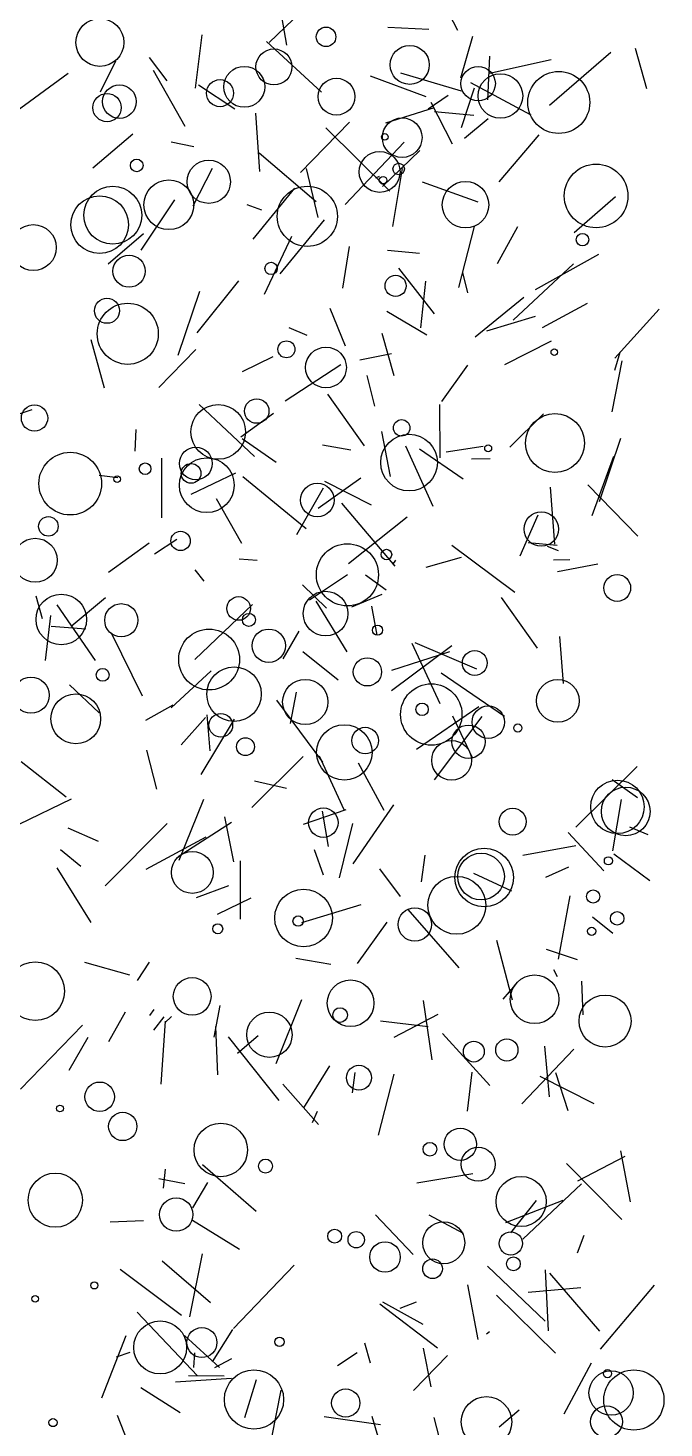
# Model space of a CAD drawing. Header units: millimetres. Extents: x -15 to 2017, y -16 to 2019.
# Drawn here: x 1810.2 to 2008.2, y 1297.8 to 1733.7 of the extents above; entities that cross this region are included whole.
import ezdxf

# ---------------------------------------------------------------- set-up
doc = ezdxf.new("R2010")
doc.units = ezdxf.units.MM

msp = doc.modelspace()

# ---------------------------------------------------------------- linework, layer by layer
at = {"color": 239}
msp.add_line((1935.55, 1749.24), (1943.95, 1733), dxfattribs=at)
at = {"color": 231}
msp.add_line((1890.77, 1728.33), (1887.5, 1746.84), dxfattribs=at)
at = {"color": 80}
for p, q in [((1885.31, 1729.17), (1895.21, 1738.7)), ((1900.54, 1674.71), (1896.88, 1689.97)), ((1920.23, 1608.04), (1922.9, 1594.06)), ((1865.58, 1481.72), (1846.92, 1471.67)), ((1982.5, 1436.97), (1982.94, 1426.4))]:
    msp.add_line(p, q, dxfattribs=at)
at = {"color": 190}
for p, q in [((1862.32, 1714.97), (1864.43, 1731.53)), ((1915.72, 1625.53), (1918.03, 1615.94)), ((1958.96, 1361.76), (1976.83, 1368.74))]:
    msp.add_line(p, q, dxfattribs=at)
at = {"color": 19}
for p, q in [((1935.02, 1733.26), (1922.22, 1733.89)), ((1960.82, 1464.9), (1948.95, 1470.47))]:
    msp.add_line(p, q, dxfattribs=at)
at = {"color": 16}
msp.add_line((1944.92, 1718.18), (1948.65, 1731.16), dxfattribs=at)
at = {"color": 106}
for p, q in [((1901.57, 1713.68), (1884.43, 1729.51)), ((1978.87, 1463.46), (1975.29, 1443.76))]:
    msp.add_line(p, q, dxfattribs=at)
at = {"color": 65}
for p, q in [((1991.69, 1726.08), (1972.56, 1709.57)), ((1994.64, 1605.85), (1988.05, 1586.16))]:
    msp.add_line(p, q, dxfattribs=at)
at = {"color": 178}
for p, q in [((1999.27, 1727.4), (2002.76, 1714.81)), ((1938.56, 1599.87), (1938.37, 1616.5))]:
    msp.add_line(p, q, dxfattribs=at)
at = {"color": 54}
for p, q in [((1832.76, 1713.77), (1837.54, 1723.46)), ((1860.99, 1588.52), (1874.88, 1595.17)), ((1949.97, 1534.1), (1930.75, 1542.27))]:
    msp.add_line(p, q, dxfattribs=at)
at = {"color": 96}
for p, q in [((1847.96, 1724.53), (1853.46, 1717.28)), ((1874.16, 1328.79), (1893.04, 1348.53))]:
    msp.add_line(p, q, dxfattribs=at)
at = {"color": 83}
for p, q in [((1953.86, 1724.94), (1953.25, 1711.37)), ((1985.79, 1581.94), (1992.55, 1600.4)), ((1972.8, 1590.69), (1974.15, 1573))]:
    msp.add_line(p, q, dxfattribs=at)
at = {"color": 118}
for p, q in [((1973.1, 1723.78), (1953.92, 1719.48)), ((1899.93, 1679.59), (1882.12, 1694.77)), ((1876.05, 1353.43), (1861.36, 1362.42))]:
    msp.add_line(p, q, dxfattribs=at)
at = {"color": 23}
for p, q in [((1804.8, 1706.59), (1822.72, 1719.62)), ((1934.82, 1708.54), (1941.05, 1712.74)), ((1876.46, 1606.41), (1886.63, 1613.74))]:
    msp.add_line(p, q, dxfattribs=at)
at = {"color": 250}
for p, q in [((1849.11, 1720.51), (1859.02, 1703.15)), ((1904.14, 1646.46), (1908.96, 1634.73)), ((1887.44, 1411.29), (1895.45, 1431.19))]:
    msp.add_line(p, q, dxfattribs=at)
at = {"color": 151}
msp.add_line((1916.67, 1718.76), (1934.01, 1712.37), dxfattribs=at)
at = {"color": 170}
for p, q in [((1926.19, 1719.7), (1945.01, 1714.13)), ((1799.37, 1610.86), (1811.47, 1614.86)), ((1919.66, 1471.92), (1926.02, 1463.27))]:
    msp.add_line(p, q, dxfattribs=at)
at = {"color": 162}
msp.add_line((1874.57, 1708.38), (1863.3, 1715.9), dxfattribs=at)
at = {"color": 78}
msp.add_line((1945.18, 1702.7), (1949.16, 1715.01), dxfattribs=at)
at = {"color": 107}
msp.add_line((1947.92, 1716.67), (1966.72, 1706.7), dxfattribs=at)
at = {"color": 126}
msp.add_line((1921.63, 1704.14), (1936.76, 1708.92), dxfattribs=at)
at = {"color": 192}
for p, q in [((1935.58, 1710.64), (1942.24, 1697.61)), ((1984.28, 1647.93), (1970.24, 1640.36))]:
    msp.add_line(p, q, dxfattribs=at)
at = {"color": 135}
for p, q in [((1881.02, 1707.22), (1882.29, 1689.01)), ((1907.81, 1585.73), (1924.38, 1566.1)), ((1847.94, 1442.82), (1844.21, 1437.16))]:
    msp.add_line(p, q, dxfattribs=at)
at = {"color": 86}
for p, q in [((1895.02, 1688.65), (1910.26, 1704.34)), ((1918.45, 1687.08), (1919.64, 1687.55))]:
    msp.add_line(p, q, dxfattribs=at)
at = {"color": 175}
for p, q in [((1936.77, 1707.73), (1948.95, 1706.55)), ((1923.34, 1632.25), (1913.54, 1630.31)), ((1963.99, 1398.74), (1980.13, 1415.73))]:
    msp.add_line(p, q, dxfattribs=at)
at = {"color": 145}
msp.add_line((1953.49, 1705.43), (1946.13, 1699.28), dxfattribs=at)
at = {"color": 246}
msp.add_line((1842.85, 1700.64), (1830.4, 1690.06), dxfattribs=at)
at = {"color": 191}
for p, q in [((1902.94, 1702.63), (1922.83, 1682.88)), ((1957.52, 1556.37), (1968.75, 1540.63)), ((1852.53, 1425.82), (1849.26, 1421.66))]:
    msp.add_line(p, q, dxfattribs=at)
at = {"color": 101}
for p, q in [((1956.9, 1685.8), (1969.3, 1700.41)), ((1931.08, 1336.99), (1925.92, 1335.06))]:
    msp.add_line(p, q, dxfattribs=at)
at = {"color": 208}
for p, q in [((1861.83, 1696.65), (1854.72, 1698.16)), ((1947.03, 1628.72), (1938.98, 1617.45)), ((1873.52, 1486.37), (1856.94, 1475.67))]:
    msp.add_line(p, q, dxfattribs=at)
at = {"color": 127}
msp.add_line((1908.91, 1678.78), (1927.26, 1698.17), dxfattribs=at)
at = {"color": 3}
for p, q in [((1932.22, 1695.51), (1920.53, 1684.3)), ((1847.06, 1508.86), (1850.2, 1496.66))]:
    msp.add_line(p, q, dxfattribs=at)
at = {"color": 36}
for p, q in [((1861.65, 1678.35), (1867.65, 1690.01)), ((1975.65, 1544.2), (1976.86, 1529.65))]:
    msp.add_line(p, q, dxfattribs=at)
at = {"color": 196}
for p, q in [((1923.82, 1671.92), (1926.83, 1689.95)), ((1978.46, 1472.44), (1971.26, 1469.23))]:
    msp.add_line(p, q, dxfattribs=at)
at = {"color": 121}
msp.add_line((1893.16, 1683.8), (1880.21, 1667.9), dxfattribs=at)
at = {"color": 130}
for p, q in [((1932.87, 1685.75), (1950.23, 1679.6)), ((1833.2, 1307.25), (1840.72, 1326.64)), ((1888.89, 1309.57), (1886, 1294.87))]:
    msp.add_line(p, q, dxfattribs=at)
at = {"color": 233}
msp.add_line((1845.41, 1664.47), (1855.86, 1680.2), dxfattribs=at)
at = {"color": 95}
for p, q in [((1878.33, 1678.75), (1882.93, 1677.06)), ((1902.35, 1301.44), (1919.95, 1298.85))]:
    msp.add_line(p, q, dxfattribs=at)
at = {"color": 9}
for p, q in [((1980.24, 1670.06), (1993.09, 1681.22)), ((1992.27, 1451.81), (1985.9, 1456.81))]:
    msp.add_line(p, q, dxfattribs=at)
at = {"color": 213}
msp.add_line((1902.44, 1673.95), (1888.59, 1657.2), dxfattribs=at)
at = {"color": 229}
msp.add_line((1846.18, 1669.6), (1835.1, 1660.19), dxfattribs=at)
at = {"color": 215}
msp.add_line((1949.06, 1671.89), (1944.27, 1652.89), dxfattribs=at)
at = {"color": 210}
for p, q in [((1956.39, 1660.39), (1962.69, 1671.89)), ((1980.73, 1484.86), (1999.84, 1503.73)), ((1982.33, 1341.47), (1965.91, 1340.02))]:
    msp.add_line(p, q, dxfattribs=at)
at = {"color": 35}
for p, q in [((1883.85, 1650.79), (1892.32, 1668.92)), ((1907.56, 1628.81), (1890.21, 1617.52)), ((1914.98, 1324.37), (1916.74, 1318.07))]:
    msp.add_line(p, q, dxfattribs=at)
at = {"color": 222}
for p, q in [((1910.17, 1665.61), (1908.11, 1652.73)), ((1864.87, 1493.46), (1857.16, 1474.45)), ((1934.77, 1422.72), (1919.98, 1424.45)), ((1837.7, 1320.01), (1842, 1321.42)), ((1917.26, 1301.48), (1920.11, 1291.59))]:
    msp.add_line(p, q, dxfattribs=at)
at = {"color": 169}
for p, q in [((1932.07, 1663.46), (1922.09, 1664.38)), ((1913.83, 1593.53), (1900.48, 1584.08))]:
    msp.add_line(p, q, dxfattribs=at)
at = {"color": 193}
for p, q in [((1968.17, 1652.26), (1987.88, 1663.25)), ((1887.43, 1598.37), (1876.84, 1605.75))]:
    msp.add_line(p, q, dxfattribs=at)
at = {"color": 30}
msp.add_line((1925.58, 1658.92), (1936.61, 1644.69), dxfattribs=at)
at = {"color": 47}
for p, q in [((1947.15, 1651.19), (1945.53, 1657.54)), ((1890.69, 1496.88), (1880.68, 1499.18)), ((1852.87, 1378.38), (1852.32, 1372.45))]:
    msp.add_line(p, q, dxfattribs=at)
at = {"color": 62}
for p, q in [((1961.21, 1642.72), (1980.06, 1660.22)), ((1844.69, 1284.83), (1838.07, 1301.71))]:
    msp.add_line(p, q, dxfattribs=at)
at = {"color": 221}
msp.add_line((1862.9, 1638.76), (1875.79, 1655), dxfattribs=at)
at = {"color": 77}
msp.add_line((1932.46, 1640.32), (1934.04, 1654.88), dxfattribs=at)
at = {"color": 6}
for p, q in [((1863.54, 1651.64), (1856.83, 1631.72)), ((1861.87, 1316.68), (1862.18, 1321.18))]:
    msp.add_line(p, q, dxfattribs=at)
at = {"color": 122}
msp.add_line((1949.36, 1637.58), (1964.56, 1649.93), dxfattribs=at)
at = {"color": 197}
msp.add_line((1934.33, 1638.1), (1921.92, 1645.43), dxfattribs=at)
at = {"color": 164}
for p, q in [((1968.1, 1643.89), (1952.96, 1639.27)), ((1893.59, 1444.04), (1904.44, 1442.21))]:
    msp.add_line(p, q, dxfattribs=at)
at = {"color": 181}
for p, q in [((1992.89, 1630.92), (2006.72, 1646.18)), ((1909.99, 1566.99), (1928.26, 1581.46))]:
    msp.add_line(p, q, dxfattribs=at)
at = {"color": 52}
msp.add_line((1891.43, 1640.46), (1897.04, 1638.02), dxfattribs=at)
at = {"color": 137}
msp.add_line((1829.77, 1636.73), (1833.9, 1621.61), dxfattribs=at)
at = {"color": 39}
msp.add_line((1924.18, 1625.4), (1920.44, 1638.62), dxfattribs=at)
at = {"color": 60}
for p, q in [((1958.65, 1628.93), (1973.2, 1636.27)), ((1940.39, 1601.68), (1951.85, 1603.45)), ((1978.32, 1396.57), (1974.49, 1408.34)), ((1983.26, 1357.78), (1981.17, 1352.2))]:
    msp.add_line(p, q, dxfattribs=at)
at = {"color": 53}
msp.add_line((1850.88, 1621.77), (1862.48, 1633.56), dxfattribs=at)
at = {"color": 73}
for p, q in [((1876.99, 1626.79), (1886.52, 1631.45)), ((1981.25, 1443.52), (1971.58, 1446.79)), ((1835.35, 1418.19), (1840.58, 1427.33))]:
    msp.add_line(p, q, dxfattribs=at)
at = {"color": 124}
for p, q in [((1992.91, 1627.15), (1994.58, 1632.74)), ((1860.55, 1332.47), (1864.49, 1352))]:
    msp.add_line(p, q, dxfattribs=at)
at = {"color": 203}
msp.add_line((1992.02, 1614.18), (1995.23, 1630.08), dxfattribs=at)
at = {"color": 129}
for p, q in [((1914.96, 1603.55), (1903.58, 1619.69)), ((1984.51, 1591.44), (2000.01, 1575.45)), ((1893.91, 1575.99), (1902.22, 1590.49))]:
    msp.add_line(p, q, dxfattribs=at)
at = {"color": 179}
for p, q in [((1880.75, 1600.25), (1863.44, 1616.44)), ((1847.95, 1573.28), (1835.29, 1564.19)), ((1920.31, 1557.33), (1910.94, 1553.34))]:
    msp.add_line(p, q, dxfattribs=at)
at = {"color": 146}
for p, q in [((1970.64, 1613.55), (1960.22, 1603.18)), ((1977.15, 1302.25), (1985.58, 1318.14))]:
    msp.add_line(p, q, dxfattribs=at)
at = {"color": 103}
for p, q in [((1843.56, 1601.94), (1843.89, 1608.69)), ((1929.69, 1542.21), (1938.36, 1523.41)), ((1857.83, 1510.53), (1865.42, 1519.05))]:
    msp.add_line(p, q, dxfattribs=at)
at = {"color": 67}
msp.add_line((1851.78, 1599.71), (1851.8, 1581.22), dxfattribs=at)
at = {"color": 172}
msp.add_line((1901.93, 1603.94), (1910.69, 1602.38), dxfattribs=at)
at = {"color": 128}
for p, q in [((1936.31, 1584.68), (1927.84, 1603.46)), ((1973.77, 1440.59), (1974.91, 1438.43))]:
    msp.add_line(p, q, dxfattribs=at)
at = {"color": 66}
msp.add_line((1945.72, 1593.21), (1932.05, 1602.53), dxfattribs=at)
at = {"color": 144}
for p, q in [((1948.22, 1599.54), (1954.11, 1599.65)), ((1875.42, 1414.52), (1881.89, 1420.06)), ((1844.17, 1333.91), (1862.95, 1314.1))]:
    msp.add_line(p, q, dxfattribs=at)
at = {"color": 161}
msp.add_line((1832.33, 1594.51), (1838.15, 1593.77), dxfattribs=at)
at = {"color": 138}
for p, q in [((1896.75, 1577.74), (1877.05, 1593.99)), ((1918.86, 1544.69), (1917.22, 1553.73))]:
    msp.add_line(p, q, dxfattribs=at)
at = {"color": 20}
for p, q in [((1902.48, 1592.61), (1917.02, 1585.26)), ((1952.95, 1327.08), (1953.89, 1327.85))]:
    msp.add_line(p, q, dxfattribs=at)
at = {"color": 14}
msp.add_line((1868.75, 1587.18), (1876.64, 1573.25), dxfattribs=at)
at = {"color": 198}
for p, q in [((1968.93, 1582.05), (1963.29, 1569.22)), ((1975.4, 1570.86), (1971.92, 1572.28))]:
    msp.add_line(p, q, dxfattribs=at)
at = {"color": 205}
for p, q in [((1856.48, 1574.45), (1849.6, 1569.85)), ((1896.07, 1397.49), (1904.13, 1410.57))]:
    msp.add_line(p, q, dxfattribs=at)
at = {"color": 50}
msp.add_line((1961.76, 1557.98), (1942.15, 1572.57), dxfattribs=at)
at = {"color": 41}
for p, q in [((1974.92, 1572.59), (1965.89, 1573.43)), ((1872.6, 1466.61), (1862.53, 1462.87))]:
    msp.add_line(p, q, dxfattribs=at)
at = {"color": 75}
for p, q in [((1865.04, 1561.44), (1862.21, 1564.95)), ((1956.07, 1449.73), (1960.98, 1431.1))]:
    msp.add_line(p, q, dxfattribs=at)
at = {"color": 249}
msp.add_line((1881.49, 1567.93), (1875.94, 1568.35), dxfattribs=at)
at = {"color": 143}
msp.add_line((1924.61, 1568.02), (1923.65, 1566.65), dxfattribs=at)
at = {"color": 185}
for p, q in [((1934.14, 1565.81), (1945.19, 1568.91)), ((1873.57, 1319.38), (1868.3, 1316.5))]:
    msp.add_line(p, q, dxfattribs=at)
at = {"color": 18}
for p, q in [((1973.85, 1568.12), (1978.88, 1568.19)), ((1855.26, 1522.85), (1846.81, 1518.08))]:
    msp.add_line(p, q, dxfattribs=at)
at = {"color": 156}
msp.add_line((1975.08, 1564.47), (1987.59, 1566.82), dxfattribs=at)
at = {"color": 247}
for p, q in [((1909.62, 1563.46), (1897.78, 1555.56)), ((1942.19, 1541.3), (1923.33, 1527.36)), ((1992.04, 1499.74), (1999.93, 1494.14))]:
    msp.add_line(p, q, dxfattribs=at)
at = {"color": 102}
msp.add_line((1921.72, 1558.62), (1915.24, 1563.35), dxfattribs=at)
at = {"color": 212}
for p, q in [((1812.58, 1556.86), (1814.64, 1549.84)), ((1971.01, 1416.71), (1972.42, 1400.9))]:
    msp.add_line(p, q, dxfattribs=at)
at = {"color": 160}
msp.add_line((1823.67, 1547.5), (1834.31, 1556.37), dxfattribs=at)
at = {"color": 189}
for p, q in [((1903.09, 1553.02), (1895.66, 1560.3)), ((1911.42, 1473.42), (1924.14, 1491.83))]:
    msp.add_line(p, q, dxfattribs=at)
at = {"color": 157}
msp.add_line((1831.18, 1536.77), (1819.25, 1554.13), dxfattribs=at)
at = {"color": 40}
for p, q in [((1862.14, 1537.04), (1880.05, 1554.15)), ((1951.46, 1519.31), (1936.61, 1499.62))]:
    msp.add_line(p, q, dxfattribs=at)
at = {"color": 240}
msp.add_line((1909.55, 1539.42), (1899.86, 1555.23), dxfattribs=at)
at = {"color": 149}
msp.add_line((1815.6, 1536.76), (1817.31, 1550.82), dxfattribs=at)
at = {"color": 155}
msp.add_line((1828.17, 1546.55), (1817.41, 1547.39), dxfattribs=at)
at = {"color": 182}
msp.add_line((1845.79, 1525.61), (1836.14, 1545.31), dxfattribs=at)
at = {"color": 56}
for p, q in [((1894.54, 1545.93), (1889.56, 1537.27)), ((1933.25, 1330.08), (1920.64, 1336.95))]:
    msp.add_line(p, q, dxfattribs=at)
at = {"color": 218}
msp.add_line((1895.73, 1539.52), (1906.75, 1530.78), dxfattribs=at)
at = {"color": 117}
msp.add_line((1941.45, 1539.5), (1923.34, 1533.62), dxfattribs=at)
at = {"color": 82}
msp.add_line((1867.23, 1533.58), (1854.79, 1522), dxfattribs=at)
at = {"color": 88}
for p, q in [((1938.84, 1532.97), (1958.53, 1519.46)), ((1858.93, 1326.65), (1869.86, 1316.68))]:
    msp.add_line(p, q, dxfattribs=at)
at = {"color": 34}
for p, q in [((1832.36, 1520.51), (1823.14, 1529.14)), ((1857.93, 1332.82), (1838.88, 1347.12))]:
    msp.add_line(p, q, dxfattribs=at)
at = {"color": 204}
for p, q in [((1891.94, 1517.11), (1893.82, 1526.9)), ((1994.66, 1384.11), (1997.64, 1368.26))]:
    msp.add_line(p, q, dxfattribs=at)
at = {"color": 115}
for p, q in [((1901.94, 1505.12), (1887.62, 1524.4)), ((1846.15, 1362.35), (1835.82, 1361.9)), ((1953.25, 1348.18), (1971.16, 1331.08))]:
    msp.add_line(p, q, dxfattribs=at)
at = {"color": 104}
for p, q in [((1931.1, 1509.12), (1950.54, 1522.42)), ((1867.66, 1318.46), (1873.91, 1328.52))]:
    msp.add_line(p, q, dxfattribs=at)
at = {"color": 152}
msp.add_line((1864.1, 1501.3), (1874.53, 1518.49), dxfattribs=at)
at = {"color": 154}
msp.add_line((1866.86, 1508.62), (1866.02, 1519.85), dxfattribs=at)
at = {"color": 68}
msp.add_line((1942.4, 1519.5), (1948.46, 1506.53), dxfattribs=at)
at = {"color": 133}
msp.add_line((1808.01, 1505.37), (1822.06, 1494.28), dxfattribs=at)
at = {"color": 140}
for p, q in [((1895.84, 1506.84), (1879.86, 1491)), ((1822.97, 1409.26), (1828.88, 1419.46))]:
    msp.add_line(p, q, dxfattribs=at)
at = {"color": 31}
msp.add_line((1900.79, 1507.1), (1908.48, 1490.36), dxfattribs=at)
at = {"color": 158}
for p, q in [((1921.07, 1490.09), (1913.12, 1504.78)), ((1937.82, 1426.54), (1924.09, 1419.34))]:
    msp.add_line(p, q, dxfattribs=at)
at = {"color": 15}
msp.add_line((1807.4, 1485.81), (1823.7, 1493.71), dxfattribs=at)
at = {"color": 163}
msp.add_line((1994.85, 1493.53), (1992.21, 1477.47), dxfattribs=at)
at = {"color": 105}
msp.add_line((1871.37, 1488.09), (1874.2, 1474.09), dxfattribs=at)
at = {"color": 174}
msp.add_line((1909.14, 1490.23), (1895.84, 1485.68), dxfattribs=at)
at = {"color": 70}
for p, q in [((1901.8, 1489.89), (1903.69, 1478.88)), ((1864.51, 1379.85), (1881.2, 1365.28))]:
    msp.add_line(p, q, dxfattribs=at)
at = {"color": 87}
for p, q in [((1822.6, 1484.64), (1832.04, 1480.55)), ((1939.25, 1420.64), (1953.95, 1404.43))]:
    msp.add_line(p, q, dxfattribs=at)
at = {"color": 61}
for p, q in [((1853.56, 1485.99), (1834.21, 1466.64)), ((1931.26, 1374.14), (1948.71, 1377.04))]:
    msp.add_line(p, q, dxfattribs=at)
at = {"color": 49}
msp.add_line((1911.2, 1486.06), (1907.05, 1469.1), dxfattribs=at)
at = {"color": 57}
msp.add_line((1989.44, 1471.26), (1978.41, 1483.18), dxfattribs=at)
at = {"color": 237}
msp.add_line((1997.49, 1485), (2003.12, 1482.64), dxfattribs=at)
at = {"color": 45}
msp.add_line((1820.26, 1477.93), (1826.63, 1472.73), dxfattribs=at)
at = {"color": 10}
msp.add_line((1899.33, 1477.94), (1902.07, 1470.03), dxfattribs=at)
at = {"color": 58}
for p, q in [((1980.8, 1479.05), (1964.22, 1476.05)), ((1941.04, 1284.29), (1936.6, 1301.05))]:
    msp.add_line(p, q, dxfattribs=at)
at = {"color": 194}
msp.add_line((1876.29, 1474.35), (1876.22, 1456.18), dxfattribs=at)
at = {"color": 166}
msp.add_line((1933.79, 1476.17), (1932.55, 1467.81), dxfattribs=at)
at = {"color": 100}
msp.add_line((1992.57, 1476.53), (2003.84, 1468.23), dxfattribs=at)
at = {"color": 112}
msp.add_line((1829.87, 1455.23), (1819.29, 1472.19), dxfattribs=at)
at = {"color": 211}
msp.add_line((1879.54, 1462.77), (1869.09, 1457.64), dxfattribs=at)
at = {"color": 46}
msp.add_line((1895.41, 1455.15), (1913.88, 1460.82), dxfattribs=at)
at = {"color": 217}
msp.add_line((1928.47, 1459.26), (1944.36, 1441.07), dxfattribs=at)
at = {"color": 200}
msp.add_line((1921.89, 1455.31), (1912.71, 1442.38), dxfattribs=at)
at = {"color": 188}
for p, q in [((1841.9, 1438.82), (1827.87, 1442.77)), ((1982.52, 1373.85), (1964.22, 1356.61))]:
    msp.add_line(p, q, dxfattribs=at)
at = {"color": 139}
msp.add_line((1958.1, 1431.28), (1962.08, 1435.88), dxfattribs=at)
at = {"color": 251}
msp.add_line((1933.18, 1430.92), (1935.95, 1412.42), dxfattribs=at)
at = {"color": 234}
msp.add_line((1848.11, 1426.23), (1849.46, 1428.12), dxfattribs=at)
at = {"color": 242}
for p, q in [((1852.83, 1423.91), (1854.86, 1425.88)), ((1988.44, 1322.35), (2005.26, 1342.31))]:
    msp.add_line(p, q, dxfattribs=at)
at = {"color": 207}
msp.add_line((1869.92, 1429.31), (1868.05, 1419.52), dxfattribs=at)
at = {"color": 33}
for p, q in [((1807.86, 1403.33), (1827.13, 1423.25)), ((1912.63, 1321.23), (1906.53, 1317.15))]:
    msp.add_line(p, q, dxfattribs=at)
at = {"color": 93}
msp.add_line((1851.64, 1404.91), (1853.01, 1424.51), dxfattribs=at)
at = {"color": 22}
msp.add_line((1868.59, 1422.8), (1869.22, 1407.79), dxfattribs=at)
at = {"color": 8}
msp.add_line((1888.42, 1399.82), (1872.64, 1419.55), dxfattribs=at)
at = {"color": 109}
msp.add_line((1911.92, 1408.47), (1911.13, 1402.15), dxfattribs=at)
at = {"color": 248}
msp.add_line((1924.1, 1407.93), (1919.2, 1388.98), dxfattribs=at)
at = {"color": 11}
for p, q in [((1948.4, 1408.61), (1946.94, 1396.43)), ((1845.33, 1310.43), (1857.6, 1302.62))]:
    msp.add_line(p, q, dxfattribs=at)
at = {"color": 37}
msp.add_line((1889.48, 1404.85), (1900.59, 1392.29), dxfattribs=at)
at = {"color": 244}
for p, q in [((1969.58, 1407.37), (1986.35, 1398.89)), ((1919.77, 1336.46), (1937.71, 1322.82))]:
    msp.add_line(p, q, dxfattribs=at)
at = {"color": 187}
for p, q in [((1898.76, 1392.97), (1900.37, 1396.46)), ((1930.13, 1351.85), (1918.35, 1364.19))]:
    msp.add_line(p, q, dxfattribs=at)
at = {"color": 25}
msp.add_line((1995.98, 1382.36), (1981.31, 1374.61), dxfattribs=at)
at = {"color": 69}
msp.add_line((1977.85, 1380.17), (1995.04, 1362.76), dxfattribs=at)
at = {"color": 99}
msp.add_line((1850.94, 1375.46), (1859.06, 1373.94), dxfattribs=at)
at = {"color": 241}
msp.add_line((1866.04, 1374.23), (1861.42, 1366.31), dxfattribs=at)
at = {"color": 110}
msp.add_line((1968.37, 1368.63), (1960.39, 1358.57), dxfattribs=at)
at = {"color": 91}
msp.add_line((1945.82, 1358.34), (1935.1, 1364.04), dxfattribs=at)
at = {"color": 59}
msp.add_line((1851.94, 1349.83), (1866.96, 1336.92), dxfattribs=at)
at = {"color": 148}
msp.add_line((1971.21, 1347.1), (1972.09, 1328.11), dxfattribs=at)
at = {"color": 165}
msp.add_line((1988.22, 1327.98), (1972.61, 1345.97), dxfattribs=at)
at = {"color": 132}
msp.add_line((1950.37, 1325.32), (1947.12, 1342.42), dxfattribs=at)
at = {"color": 243}
msp.add_line((1956.01, 1339.18), (1974.43, 1321.11), dxfattribs=at)
at = {"color": 167}
msp.add_line((1933.17, 1322.63), (1935.65, 1310.63), dxfattribs=at)
at = {"color": 114}
msp.add_line((1930.2, 1309.44), (1940.84, 1320.39), dxfattribs=at)
at = {"color": 253}
msp.add_line((1856.15, 1312.17), (1873.55, 1313.36), dxfattribs=at)
at = {"color": 21}
msp.add_line((1860.18, 1314.12), (1871.23, 1314.1), dxfattribs=at)
at = {"color": 2}
msp.add_line((1881.26, 1312.79), (1877.57, 1301.01), dxfattribs=at)
at = {"color": 94}
msp.add_line((1956.85, 1298.21), (1963.1, 1303.51), dxfattribs=at)
at = {"color": 98}
msp.add_circle((1832.57, 1729.19), 7.46, dxfattribs=at)
at = {"color": 186}
for centre, radius in [((1902.98, 1730.93), 3.05), ((1928.83, 1598.39), 8.83)]:
    msp.add_circle(centre, radius, dxfattribs=at)
at = {"color": 132}
msp.add_circle((1886.77, 1721.56), 5.61, dxfattribs=at)
at = {"color": 219}
for centre, radius in [((1929.04, 1722.2), 6.07), ((1884.12, 1379.36), 2.18)]:
    msp.add_circle(centre, radius, dxfattribs=at)
at = {"color": 88}
for centre, radius in [((1877.52, 1715.37), 6.38), ((1811.84, 1665.32), 7.15)]:
    msp.add_circle(centre, radius, dxfattribs=at)
at = {"color": 128}
msp.add_circle((1869.97, 1713.4), 4.21, dxfattribs=at)
at = {"color": 33}
msp.add_circle((1906.21, 1712.31), 5.73, dxfattribs=at)
at = {"color": 138}
msp.add_circle((1950.34, 1716.36), 5.35, dxfattribs=at)
at = {"color": 37}
for centre, radius in [((1957.27, 1712.53), 6.93), ((1854.05, 1678.66), 7.75)]:
    msp.add_circle(centre, radius, dxfattribs=at)
at = {"color": 63}
msp.add_circle((1975.44, 1710.5), 9.65, dxfattribs=at)
at = {"color": 48}
msp.add_circle((1834.79, 1708.9), 4.4, dxfattribs=at)
at = {"color": 125}
msp.add_circle((1838.65, 1710.76), 5.23, dxfattribs=at)
at = {"color": 67}
msp.add_circle((1926.69, 1699.55), 6.17, dxfattribs=at)
at = {"color": 45}
msp.add_circle((1921.28, 1699.77), 1.02, dxfattribs=at)
at = {"color": 110}
msp.add_circle((1844.05, 1690.9), 1.95, dxfattribs=at)
at = {"color": 164}
msp.add_circle((1866.46, 1685.82), 6.74, dxfattribs=at)
at = {"color": 43}
for centre, radius in [((1919.66, 1688.88), 6.36), ((1975.13, 1524.21), 6.64)]:
    msp.add_circle(centre, radius, dxfattribs=at)
at = {"color": 116}
for centre, radius in [((1925.6, 1689.79), 1.78), ((1953.46, 1602.85), 1.08), ((1812.44, 1567.99), 6.83)]:
    msp.add_circle(centre, radius, dxfattribs=at)
at = {"color": 115}
msp.add_circle((1987.07, 1681.4), 9.91, dxfattribs=at)
at = {"color": 210}
msp.add_circle((1920.72, 1686.3), 1.18, dxfattribs=at)
at = {"color": 252}
msp.add_circle((1836.59, 1675.4), 9.02, dxfattribs=at)
at = {"color": 255}
msp.add_circle((1897.16, 1675.05), 9.37, dxfattribs=at)
at = {"color": 171}
msp.add_circle((1946.41, 1678.66), 7.24, dxfattribs=at)
at = {"color": 129}
for centre, radius in [((1832.49, 1672.45), 8.99), ((1915.86, 1533.23), 4.4)]:
    msp.add_circle(centre, radius, dxfattribs=at)
at = {"color": 177}
for centre, radius in [((1982.82, 1667.78), 1.95), ((1890.64, 1633.65), 2.64), ((1921.35, 1351.05), 4.75)]:
    msp.add_circle(centre, radius, dxfattribs=at)
at = {"color": 64}
msp.add_circle((1841.65, 1657.97), 5.01, dxfattribs=at)
at = {"color": 47}
msp.add_circle((1885.86, 1658.83), 1.93, dxfattribs=at)
at = {"color": 183}
msp.add_circle((1924.63, 1653.4), 3.29, dxfattribs=at)
at = {"color": 246}
for centre, radius in [((1834.78, 1645.65), 3.91), ((1935.75, 1519.95), 9.55), ((1944.79, 1386.15), 5.01), ((1830.84, 1342.21), 1.12)]:
    msp.add_circle(centre, radius, dxfattribs=at)
at = {"color": 193}
for centre, radius in [((1841.25, 1638.48), 9.51), ((1875.77, 1552.96), 3.68)]:
    msp.add_circle(centre, radius, dxfattribs=at)
at = {"color": 253}
msp.add_circle((1902.96, 1627.99), 6.36, dxfattribs=at)
at = {"color": 18}
msp.add_circle((1974.05, 1632.78), 1.01, dxfattribs=at)
at = {"color": 75}
msp.add_circle((1881.41, 1614.41), 3.8, dxfattribs=at)
at = {"color": 178}
for centre, radius in [((1812.22, 1612.25), 4.1), ((1909.11, 1305.59), 4.38)]:
    msp.add_circle(centre, radius, dxfattribs=at)
at = {"color": 238}
msp.add_circle((1869.41, 1607.93), 8.5, dxfattribs=at)
at = {"color": 225}
msp.add_circle((1974.25, 1604.45), 9.17, dxfattribs=at)
at = {"color": 117}
msp.add_circle((1926.52, 1609.18), 2.57, dxfattribs=at)
at = {"color": 239}
msp.add_circle((1823.34, 1591.83), 9.76, dxfattribs=at)
at = {"color": 251}
msp.add_circle((1865.85, 1591.34), 8.54, dxfattribs=at)
at = {"color": 163}
for centre, radius in [((1862.44, 1598.08), 5.1), ((1990.9, 1474.4), 1.27)]:
    msp.add_circle(centre, radius, dxfattribs=at)
at = {"color": 139}
for centre, radius in [((1846.65, 1596.46), 1.81), ((1902.84, 1551.37), 6.96)]:
    msp.add_circle(centre, radius, dxfattribs=at)
at = {"color": 142}
msp.add_circle((1860.97, 1595.02), 3.08, dxfattribs=at)
at = {"color": 144}
msp.add_circle((1837.94, 1593.23), 1.02, dxfattribs=at)
at = {"color": 236}
for centre, radius in [((1900.26, 1586.72), 5.22), ((1909.63, 1563.45), 9.67), ((1935.32, 1384.6), 2.11)]:
    msp.add_circle(centre, radius, dxfattribs=at)
at = {"color": 4}
msp.add_circle((1969.99, 1577.67), 5.36, dxfattribs=at)
at = {"color": 94}
msp.add_circle((1816.53, 1578.53), 3.04, dxfattribs=at)
at = {"color": 151}
msp.add_circle((1857.69, 1573.98), 3.01, dxfattribs=at)
at = {"color": 150}
msp.add_circle((1921.79, 1569.75), 1.64, dxfattribs=at)
at = {"color": 102}
msp.add_circle((1993.63, 1559.35), 4.18, dxfattribs=at)
at = {"color": 87}
msp.add_circle((1820.55, 1549.55), 7.87, dxfattribs=at)
at = {"color": 212}
msp.add_circle((1839.24, 1549.28), 5.18, dxfattribs=at)
at = {"color": 14}
msp.add_circle((1878.96, 1549.42), 2.03, dxfattribs=at)
at = {"color": 216}
msp.add_circle((1919.01, 1546.19), 1.57, dxfattribs=at)
at = {"color": 52}
for centre, radius in [((1866.58, 1537.07), 9.48), ((1869.27, 1453.23), 1.54)]:
    msp.add_circle(centre, radius, dxfattribs=at)
at = {"color": 234}
msp.add_circle((1885.15, 1541.38), 5.19, dxfattribs=at)
at = {"color": 32}
msp.add_circle((1949.28, 1536), 3.86, dxfattribs=at)
at = {"color": 100}
for centre, radius in [((1833.43, 1532.3), 2), ((1894.29, 1455.65), 1.6)]:
    msp.add_circle(centre, radius, dxfattribs=at)
at = {"color": 113}
msp.add_circle((1874.35, 1526.3), 8.48, dxfattribs=at)
at = {"color": 31}
msp.add_circle((1811.12, 1525.96), 5.64, dxfattribs=at)
at = {"color": 247}
msp.add_circle((1896.51, 1523.85), 7.04, dxfattribs=at)
at = {"color": 56}
msp.add_circle((1825.07, 1518.6), 7.74, dxfattribs=at)
at = {"color": 202}
msp.add_circle((1932.87, 1521.56), 1.92, dxfattribs=at)
at = {"color": 68}
msp.add_circle((1953.49, 1517.56), 5.06, dxfattribs=at)
at = {"color": 215}
msp.add_circle((1870.21, 1516.59), 3.68, dxfattribs=at)
at = {"color": 157}
msp.add_circle((1962.69, 1515.74), 1.26, dxfattribs=at)
at = {"color": 131}
msp.add_circle((1877.9, 1509.93), 2.79, dxfattribs=at)
at = {"color": 160}
msp.add_circle((1908.68, 1508.14), 8.63, dxfattribs=at)
at = {"color": 21}
msp.add_circle((1915.16, 1511.83), 4.14, dxfattribs=at)
at = {"color": 34}
msp.add_circle((1947.36, 1511.49), 5.19, dxfattribs=at)
at = {"color": 24}
for centre, radius in [((1942.08, 1505.68), 6.18), ((1820.15, 1397.29), 1.04)]:
    msp.add_circle(centre, radius, dxfattribs=at)
at = {"color": 74}
msp.add_circle((1993.72, 1491.19), 8.32, dxfattribs=at)
at = {"color": 176}
msp.add_circle((1996.29, 1489.76), 7.58, dxfattribs=at)
at = {"color": 15}
for centre, radius in [((1902.15, 1486.27), 4.6), ((1912.37, 1356.43), 2.55)]:
    msp.add_circle(centre, radius, dxfattribs=at)
at = {"color": 196}
for centre, radius in [((1961.1, 1486.59), 4.19), ((1888.5, 1324.65), 1.43)]:
    msp.add_circle(centre, radius, dxfattribs=at)
at = {"color": 185}
msp.add_circle((1952.2, 1469.22), 9.14, dxfattribs=at)
at = {"color": 61}
msp.add_circle((1861.36, 1470.77), 6.52, dxfattribs=at)
at = {"color": 17}
for centre, radius in [((1951.25, 1469.51), 7.27), ((1913.24, 1406.86), 3.88)]:
    msp.add_circle(centre, radius, dxfattribs=at)
at = {"color": 90}
msp.add_circle((1943.67, 1460.54), 9.01, dxfattribs=at)
at = {"color": 7}
msp.add_circle((1895.98, 1456.6), 8.97, dxfattribs=at)
at = {"color": 91}
msp.add_circle((1986.15, 1463.27), 2.05, dxfattribs=at)
at = {"color": 40}
msp.add_circle((1930.63, 1454.58), 5.21, dxfattribs=at)
at = {"color": 134}
msp.add_circle((1993.63, 1456.47), 2.11, dxfattribs=at)
at = {"color": 55}
msp.add_circle((1985.68, 1452.47), 1.28, dxfattribs=at)
at = {"color": 195}
msp.add_circle((1812.47, 1433.81), 9.11, dxfattribs=at)
at = {"color": 237}
for centre, radius in [((1967.91, 1431.29), 7.57), ((1851.34, 1322.89), 8.24)]:
    msp.add_circle(centre, radius, dxfattribs=at)
at = {"color": 245}
msp.add_circle((1861.3, 1432.17), 5.87, dxfattribs=at)
at = {"color": 73}
msp.add_circle((1910.63, 1430.05), 7.26, dxfattribs=at)
at = {"color": 6}
msp.add_circle((1989.84, 1424.52), 8.09, dxfattribs=at)
at = {"color": 229}
msp.add_circle((1885.35, 1420.25), 7.07, dxfattribs=at)
at = {"color": 188}
msp.add_circle((1907.37, 1426.39), 2.28, dxfattribs=at)
at = {"color": 156}
for centre, radius in [((1949, 1415), 3.24), ((1818.68, 1368.74), 8.44)]:
    msp.add_circle(centre, radius, dxfattribs=at)
at = {"color": 170}
msp.add_circle((1959.28, 1415.51), 3.46, dxfattribs=at)
at = {"color": 122}
msp.add_circle((1832.52, 1400.94), 4.59, dxfattribs=at)
at = {"color": 145}
msp.add_circle((1839.7, 1391.69), 4.41, dxfattribs=at)
at = {"color": 109}
msp.add_circle((1870.2, 1384.38), 8.32, dxfattribs=at)
at = {"color": 69}
msp.add_circle((1950.35, 1379.93), 5.32, dxfattribs=at)
at = {"color": 36}
msp.add_circle((1963.71, 1368.32), 7.81, dxfattribs=at)
at = {"color": 228}
msp.add_circle((1856.33, 1364.25), 5.2, dxfattribs=at)
at = {"color": 175}
msp.add_circle((1939.62, 1355.47), 6.53, dxfattribs=at)
at = {"color": 112}
msp.add_circle((1905.66, 1357.54), 2.16, dxfattribs=at)
at = {"color": 25}
msp.add_circle((1960.51, 1355.27), 3.61, dxfattribs=at)
at = {"color": 143}
msp.add_circle((1936.14, 1347.38), 3.05, dxfattribs=at)
at = {"color": 119}
msp.add_circle((1961.33, 1348.93), 2.14, dxfattribs=at)
at = {"color": 249}
msp.add_circle((1812.42, 1338.01), 1.04, dxfattribs=at)
at = {"color": 86}
msp.add_circle((1864.33, 1324.41), 4.68, dxfattribs=at)
at = {"color": 105}
msp.add_circle((1880.55, 1306.67), 9.22, dxfattribs=at)
at = {"color": 233}
msp.add_circle((1991.72, 1308.71), 6.89, dxfattribs=at)
at = {"color": 220}
msp.add_circle((1990.62, 1314.74), 1.27, dxfattribs=at)
at = {"color": 165}
msp.add_circle((1998.82, 1306.53), 9.38, dxfattribs=at)
at = {"color": 29}
msp.add_circle((1952.93, 1299.72), 7.86, dxfattribs=at)
at = {"color": 133}
msp.add_circle((1990.3, 1299.76), 4.94, dxfattribs=at)
at = {"color": 30}
msp.add_circle((1817.95, 1299.5), 1.27, dxfattribs=at)

doc.saveas('drawing.dxf')
